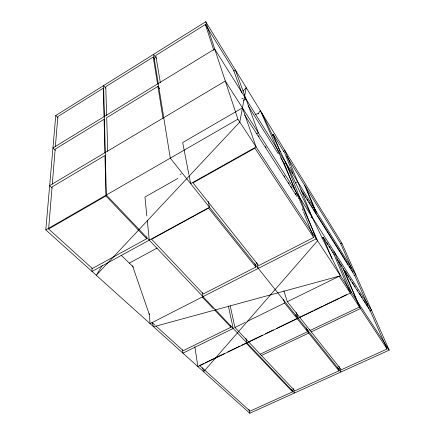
<?xml version="1.0" encoding="UTF-8"?>
<svg xmlns="http://www.w3.org/2000/svg" width="435" height="435" viewBox="0 0 435 435"><rect width="100%" height="100%" fill="white"/><g stroke="black" fill="none" stroke-linecap="round" stroke-linejoin="round"><path stroke-width="0.65" d="M92.019 268.069L92.013 271.44L209.48 207.239L208.169 201.307M48.617 228.979L52.069 186.919L104.949 155.496L105.928 195.957L146.687 238.739L92.34 268.509L48.617 228.979L105.928 195.957M52.292 184.212L55.174 149.113L104.074 119.272L104.884 152.875M55.37 146.704L57.844 116.575L103.323 88.191L104.019 116.933M45.8 229.914L55.772 115.492L205.717 21.75L341.845 243.181L389.2 350.153L249.799 413.25L45.8 229.914L237.901 119.157L205.717 21.75M102.236 265.432L96.271 275.268L239.788 122.045L246.226 87.642L243.024 91.149M258.02 113.948L260.342 110.604L317.555 240.778L203.613 371.74L202.607 367.803M154.8 59.236L153.234 57.039L105.77 86.668L106.635 115.335M241.8 92.873L233.638 70.274L205.38 24.496L155.79 55.446L160.303 82.498M159.525 88.599L157.916 86.413L106.706 117.662L107.722 151.184M233.628 71.003L235.362 69.97L258.352 132.833L256.596 133.833M241.86 98.919L243.029 98.234M243.665 100.403L245.992 99.044M180.117 174.473L181.297 173.804M177.931 178.361L144.958 197.028L146.84 215.896M272.103 135.133L273.278 134.475L284.659 152.913M283.174 151.581L284.936 150.608L312.096 217.07L310.894 217.696M284.691 163.495L285.871 162.848L316.267 238.804L150.091 323.64L149.205 313.624M129.298 263.126L157.1 248.075M295.224 182.923L297.616 181.64M298.769 198.675L299.954 198.045M255.84 267.074L203.308 293.946L151.603 239.228L208.599 208.088L255.84 267.074L254.932 263.8M313.7 237.477L258.667 265.627L192.999 182.869L254.926 148.156L313.7 237.477L303.538 211.856M321.943 238.037L323.151 237.423L334.357 254.899M340.632 243.79L341.845 243.181M332.422 252.681L334.232 251.773L351.458 292.532L197.871 366.58L194.836 346.69M230.545 325.233L230.963 327.196L183.222 350.681L156.154 326.212M230.218 305.859L234.943 327.43L245.248 322.368M247.064 321.476L284.637 303.032L338.941 370.837L294.854 390.831L234.943 327.43M287.307 301.716L339.202 276.241L387.085 349.006L341.306 369.766L287.307 301.716L283.903 290.836M354.025 275.708L355.852 274.817L214.721 49.008L52.945 147.922L55.299 150.369M203.901 363.442L199.621 365.509L250.081 411.129L292.576 391.864L291.847 389.265M205.124 362.855L213.688 358.723M214.912 358.135L224.699 353.416M227.755 351.937L239.989 346.037M241.213 345.45L246.107 343.09L292.576 391.864M248.602 341.883L262.528 335.167M265.557 333.71L273.43 329.915M276.459 328.452L297.045 318.523M299.65 317.267L313.037 310.813M314.255 310.226L322.166 306.409M323.384 305.821L339.213 298.187M340.431 297.6L346.516 294.664M260.217 354.172L307.578 331.677L306.305 327.805M261.468 355.498L308.714 333.096L307.436 329.224M311.253 331.894L360.468 308.556L344.02 269.966M369.69 311.101L371.528 310.231L225.297 81.024L49.661 185.604L52.097 187.969M255.051 114.454L258.314 113.535M152.147 322.585L155.154 325.304M121.207 255.247L133.376 267.09M202.215 297.023L213.346 308.703M214.738 310.16L230.963 327.196M55.772 115.492L58.062 117.999M105.748 88.218L103.612 85.581L106.347 195.005L294.555 392.99L293.261 388.422M156.295 58.236L153.544 54.364L170.286 158.144L340.986 371.974L338.919 366.221M237.901 119.157L389.2 350.153M244.6 114.949L296.877 196.457M336.81 258.722L370.375 311.058L387.085 349.006M258.406 135.677L259.135 136.818M265.361 146.535L266.095 147.683M284.039 175.691L284.773 176.838M288.432 182.553L289.166 183.695M290.993 186.555L291.727 187.697M295.392 193.417L296.121 194.559M324.515 238.88L325.249 240.022M326.712 242.311L328.175 244.595M329.273 246.313L330.372 248.026M331.47 249.739L332.204 250.881M338.794 261.174L339.893 262.887M340.627 264.029L342.089 266.318M345.385 271.462L346.847 273.745M347.581 274.887L349.044 277.177M350.142 278.889L350.876 280.031M352.339 282.32L353.807 284.604M354.536 285.746L355.27 286.893M357.102 289.748L357.831 290.89M359.299 293.179L360.762 295.463M361.496 296.61L362.224 297.752M363.693 300.036L365.52 302.896M366.254 304.038L367.716 306.322M368.45 307.469L369.185 308.611M302.749 192.161L304.228 194.521M304.913 195.614L306.022 197.376M307.083 199.067L308.17 200.801M308.883 201.943L310.329 204.243M311.036 205.369L312.493 207.696M313.184 208.795L316.821 214.596M317.545 215.749L322.596 223.802M322.808 224.134L324.766 227.249M324.956 227.559L329.975 235.558M330.176 235.879L332.128 238.989M332.34 239.332L334.276 242.415M334.504 242.784L336.429 245.846M336.674 246.232L344.672 258.988M344.971 259.467L346.825 262.419M347.135 262.914L348.256 264.703M349.3 266.367L350.768 268.705M351.469 269.82L352.915 272.131M248.151 105.787L278.237 153.696M280.744 157.693L284.327 163.397L294.582 189.268M300.9 189.791L354.726 275.518L367.662 304.897M286.796 156.372L340.757 243.779L351.562 268.324M261.582 112.616L340.491 275.785L153.56 326.761L152.011 322.264M343.036 268.428L359.468 307.034L310.122 330.469L309.698 329.203M305.577 186.794L316.31 212.34M333.89 254.17L349.642 291.657M304.582 185.185L315.293 210.719M323.151 237.423L331.954 258.711M284.887 153.495L289.987 166.056M290.498 167.312L293.043 173.592M273.278 134.475L280.194 151.875M302.303 208.735L303.043 210.605M337.593 367.053L338.941 370.837M132.512 265.769L149.352 314.559M205.38 24.496L213.873 50.487M296.246 312.488L298.1 318.257M295.822 314.695L296.431 316.609M283.451 299.182L284.637 303.032M256.666 262.582L258.303 268.395M245.889 338.348L246.955 342.916M228.375 306.12L233.203 328.452L182.912 353.138L182.466 349.794M248.95 409.286L249.799 413.25M188.855 174.375L182.689 142.544L242.436 107.885L256.101 146.948L190.65 183.657L189.111 175.696M202.259 292.668L202.966 296.643M153.234 57.039L157.557 84.172M157.916 86.413L162.989 118.255M147.313 220.61L149.265 240.153M146.497 236.727L146.687 238.739"/></g></svg>
